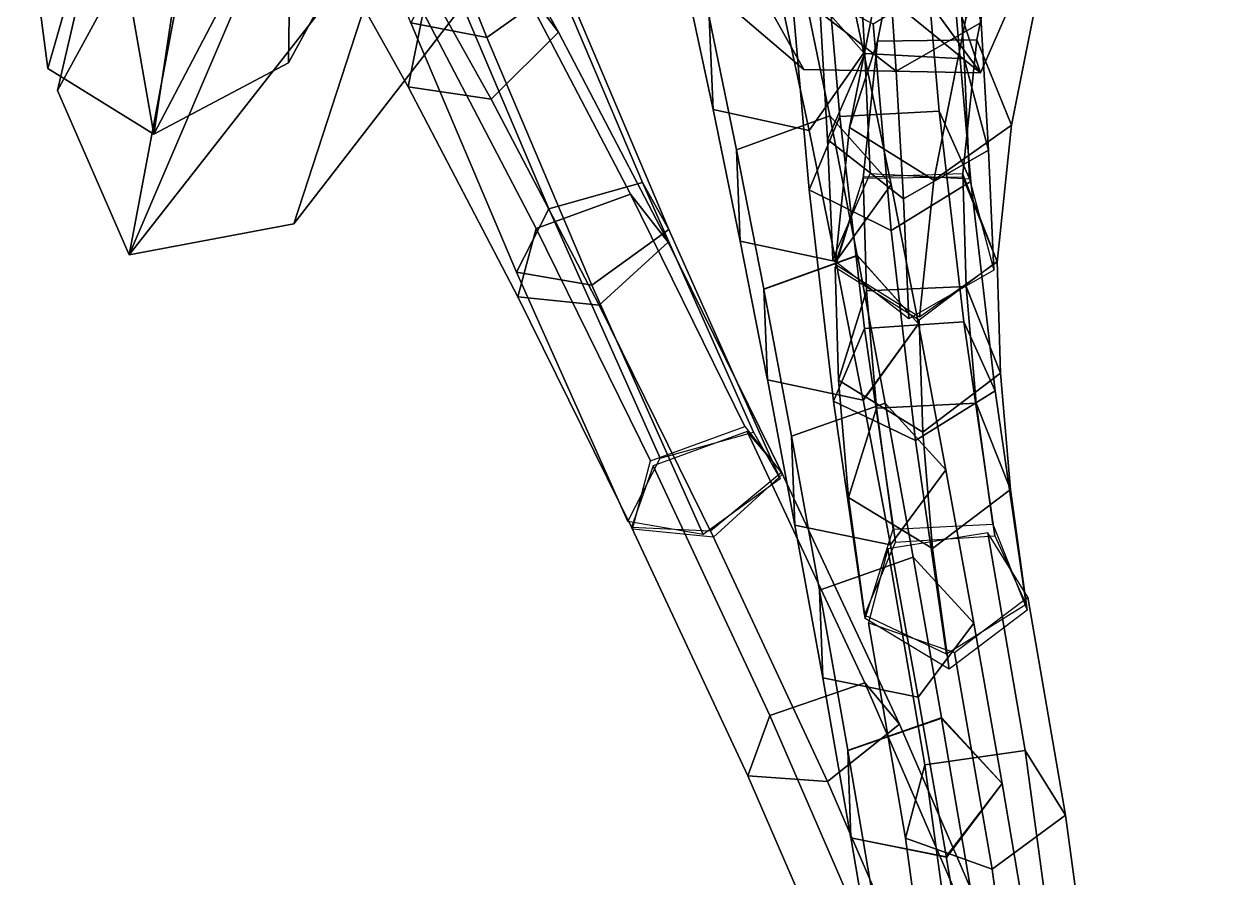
# Model space of a CAD drawing. Header units: metres. Extents: x -488 to 282, y -579 to 399.
# Drawn here: x -63.22 to -24.09, y 232.87 to 260.52 of the extents above; entities that cross this region are included whole.
import ezdxf

# ---------------------------------------------------------------- set-up
doc = ezdxf.new("R2010")
doc.units = ezdxf.units.M

msp = doc.modelspace()

# ---------------------------------------------------------------- linework, layer by layer
at = {"layer": 'coreopsi_1InfInt', "color": 3}
for points in [[(-48.2247, 260.0877, 295.3329), (-51.4302, 268.0645, 301.2921), (-48.9207, 269.828, 300.2815), (-45.7228, 261.8695, 294.3358)], [(-50.691, 260.5701, 293.2188), (-53.9219, 268.6085, 299.2233), (-51.4302, 268.0645, 301.2921), (-48.2247, 260.0877, 295.3329)], [(-36.00773, 259.5974, 339.9773), (-36.8733, 263.6341, 349.6322), (-38.866, 265.9102, 348.5019), (-37.995, 261.848, 338.7882)], [(-37.4244, 260.8975, 337.2084), (-37.7198, 265.2425, 346.7632), (-35.2572, 263.3706, 347.6906), (-34.9601, 258.9997, 338.077)], [(-34.9601, 258.9997, 338.077), (-35.2572, 263.3706, 347.6906), (-32.503, 264.9359, 347.064), (-32.2065, 260.5747, 337.4723)], [(-41.02185, 260.7433, 339.0048), (-41.8908, 264.796, 348.6965), (-41.754, 261.7732, 349.9726), (-40.8917, 257.7524, 340.3546)], [(-36.7889, 257.5338, 302.4552), (-37.3788, 264.2939, 310.5525), (-38.3769, 261.9009, 312.4775), (-37.7885, 255.1561, 304.3985)], [(-33.5688, 257.7014, 302.6334), (-34.1545, 264.4202, 310.6817), (-37.3788, 264.2939, 310.5525), (-36.7889, 257.5338, 302.4552)], [(-32.5483, 255.429, 304.6885), (-33.1297, 262.1063, 312.6879), (-34.1545, 264.4202, 310.6817), (-33.5688, 257.7014, 302.6334)], [(-43.1882, 255.389, 285.8347), (-46.601, 263.4369, 291.6523), (-49.6539, 262.6384, 290.966), (-46.2196, 254.5412, 285.1132)], [(-42.3314, 253.8709, 288.5532), (-45.7228, 261.8695, 294.3358), (-46.601, 263.4369, 291.6523), (-43.1882, 255.389, 285.8347)], [(-37.7877, 257.0806, 340.9398), (-38.648, 261.0919, 350.5359), (-36.8733, 263.6341, 349.6322), (-36.00773, 259.5974, 339.9773)], [(-35.9844, 259.571, 326.461), (-36.2168, 263.6631, 336.0587), (-37.4244, 260.8975, 337.2084), (-37.1907, 256.7809, 327.5513)], [(-32.762, 259.3991, 326.5862), (-32.9949, 263.5004, 336.206), (-36.2168, 263.6631, 336.0587), (-35.9844, 259.571, 326.461)], [(-31.9721, 256.4427, 327.7779), (-32.2065, 260.5747, 337.4723), (-32.9949, 263.5004, 336.206), (-32.762, 259.3991, 326.5862)], [(-46.2196, 254.5412, 285.1132), (-49.6539, 262.6384, 290.966), (-50.691, 260.5701, 293.2188), (-47.2647, 252.4912, 287.3792)], [(-44.8254, 252.0707, 289.5372), (-48.2247, 260.0877, 295.3329), (-45.7228, 261.8695, 294.3358), (-42.3314, 253.8709, 288.5532)], [(-37.1135, 257.5485, 329.1783), (-37.995, 261.848, 338.7882), (-41.02185, 260.7433, 339.0048), (-40.1423, 256.4537, 329.4165)], [(-37.7885, 255.1561, 304.3985), (-38.3769, 261.9009, 312.4775), (-35.7111, 260.5285, 313.8173), (-35.1281, 253.8357, 305.7996)], [(-35.1316, 255.3247, 330.4255), (-36.00773, 259.5974, 339.9773), (-37.995, 261.848, 338.7882), (-37.1135, 257.5485, 329.1783)], [(-35.1281, 253.8357, 305.7996), (-35.7111, 260.5285, 313.8173), (-33.1297, 262.1063, 312.6879), (-32.5483, 255.429, 304.6885)], [(-40.8917, 257.7524, 340.3546), (-41.754, 261.7732, 349.9726), (-38.648, 261.0919, 350.5359), (-37.7877, 257.0806, 340.9398)], [(-40.1423, 256.4537, 329.4165), (-41.02185, 260.7433, 339.0048), (-40.8917, 257.7524, 340.3546), (-40.01908, 253.4965, 330.8392)], [(-37.1907, 256.7809, 327.5513), (-37.4244, 260.8975, 337.2084), (-34.9601, 258.9997, 338.077), (-34.7252, 254.8586, 328.3606)], [(-47.2647, 252.4912, 287.3792), (-50.691, 260.5701, 293.2188), (-48.2247, 260.0877, 295.3329), (-44.8254, 252.0707, 289.5372)], [(-34.7252, 254.8586, 328.3606), (-34.9601, 258.9997, 338.077), (-32.2065, 260.5747, 337.4723), (-31.9721, 256.4427, 327.7779)], [(-36.917, 252.8348, 331.4461), (-37.7877, 257.0806, 340.9398), (-36.00773, 259.5974, 339.9773), (-35.1316, 255.3247, 330.4255)], [(-35.8126, 255.6852, 316.7074), (-35.9844, 259.571, 326.461), (-37.1907, 256.7809, 327.5513), (-37.01907, 252.8951, 317.7977)], [(-32.5903, 255.5133, 316.8326), (-32.762, 259.3991, 326.5862), (-35.9844, 259.571, 326.461), (-35.8126, 255.6852, 316.7074)], [(-31.8003, 252.5569, 318.0244), (-31.9721, 256.4427, 327.7779), (-32.762, 259.3991, 326.5862), (-32.5903, 255.5133, 316.8326)], [(-40.01908, 253.4965, 330.8392), (-40.8917, 257.7524, 340.3546), (-37.7877, 257.0806, 340.9398), (-36.917, 252.8348, 331.4461)], [(-36.2275, 253.0424, 319.7353), (-37.1135, 257.5485, 329.1783), (-40.1423, 256.4537, 329.4165), (-39.2563, 251.9476, 319.9735)], [(-35.9887, 250.6672, 294.4662), (-36.7889, 257.5338, 302.4552), (-37.7885, 255.1561, 304.3985), (-36.9904, 248.3053, 296.4275)], [(-34.2456, 250.8185, 320.9825), (-35.1316, 255.3247, 330.4255), (-37.1135, 257.5485, 329.1783), (-36.2275, 253.0424, 319.7353)], [(-32.7741, 250.8769, 294.6926), (-33.5688, 257.7014, 302.6334), (-36.7889, 257.5338, 302.4552), (-35.9887, 250.6672, 294.4662)], [(-31.7591, 248.6466, 296.7959), (-32.5483, 255.429, 304.6885), (-33.5688, 257.7014, 302.6334), (-32.7741, 250.8769, 294.6926)], [(-37.01907, 252.8951, 317.7977), (-37.1907, 256.7809, 327.5513), (-34.7252, 254.8586, 328.3606), (-34.5535, 250.9728, 318.607)], [(-39.2563, 251.9476, 319.9735), (-40.1423, 256.4537, 329.4165), (-40.01908, 253.4965, 330.8392), (-39.133, 248.9904, 321.3962)], [(-34.5535, 250.9728, 318.607), (-34.7252, 254.8586, 328.3606), (-31.9721, 256.4427, 327.7779), (-31.8003, 252.5569, 318.0244)], [(-35.924, 251.8864, 306.915), (-36.03502, 255.5618, 316.8192), (-36.9411, 252.6525, 317.8886), (-36.8306, 248.9856, 308.0068)], [(-32.698, 252.0258, 306.9677), (-32.8077, 255.6785, 316.8119), (-36.03502, 255.5618, 316.8192), (-35.924, 251.8864, 306.915)], [(-31.5808, 249.2124, 308.0926), (-31.6891, 252.8423, 317.8767), (-32.8077, 255.6785, 316.8119), (-32.698, 252.0258, 306.9677)], [(-39.5829, 247.3057, 280.1846), (-43.1882, 255.389, 285.8347), (-46.2196, 254.5412, 285.1132), (-42.6143, 246.4579, 279.4632)], [(-38.7262, 245.7876, 282.9031), (-42.3314, 253.8709, 288.5532), (-43.1882, 255.389, 285.8347), (-39.5829, 247.3057, 280.1846)], [(-36.9904, 248.3053, 296.4275), (-37.7885, 255.1561, 304.3985), (-35.1281, 253.8357, 305.7996), (-34.3369, 247.0376, 297.8891)], [(-36.03101, 248.3287, 322.0031), (-36.917, 252.8348, 331.4461), (-35.1316, 255.3247, 330.4255), (-34.2456, 250.8185, 320.9825)], [(-34.3369, 247.0376, 297.8891), (-35.1281, 253.8357, 305.7996), (-32.5483, 255.429, 304.6885), (-31.7591, 248.6466, 296.7959)], [(-42.6143, 246.4579, 279.4632), (-46.2196, 254.5412, 285.1132), (-47.2647, 252.4912, 287.3792), (-43.6594, 244.4079, 281.7291)], [(-41.2201, 243.9874, 283.8872), (-44.8254, 252.0707, 289.5372), (-42.3314, 253.8709, 288.5532), (-38.7262, 245.7876, 282.9031)], [(-39.133, 248.9904, 321.3962), (-40.01908, 253.4965, 330.8392), (-36.917, 252.8348, 331.4461), (-36.03101, 248.3287, 322.0031)], [(-35.3211, 248.2476, 310.2926), (-36.222, 253.0141, 319.6779), (-39.2529, 251.9299, 319.9375), (-38.354, 247.1745, 310.5734)], [(-33.3501, 246.0817, 311.6539), (-34.2456, 250.8185, 320.9825), (-36.222, 253.0141, 319.6779), (-35.3211, 248.2476, 310.2926)], [(-34.1058, 247.308, 308.7456), (-34.2147, 250.9464, 318.552), (-31.6891, 252.8423, 317.8767), (-31.5808, 249.2124, 308.0926)], [(-43.6594, 244.4079, 281.7291), (-47.2647, 252.4912, 287.3792), (-44.8254, 252.0707, 289.5372), (-41.2201, 243.9874, 283.8872)], [(-36.8306, 248.9856, 308.0068), (-36.9411, 252.6525, 317.8886), (-34.2147, 250.9464, 318.552), (-34.1058, 247.308, 308.7456)], [(-32.3744, 248.2404, 297.1786), (-32.698, 252.0258, 306.9677), (-35.924, 251.8864, 306.915), (-35.5977, 248.0774, 297.0662)], [(-31.2598, 245.4505, 298.3632), (-31.5808, 249.2124, 308.0926), (-32.698, 252.0258, 306.9677), (-32.3744, 248.2404, 297.1786)], [(-38.354, 247.1745, 310.5734), (-39.2529, 251.9299, 319.9375), (-39.1364, 249.0082, 321.4323), (-38.2444, 244.29, 312.1393)], [(-35.5977, 248.0774, 297.0662), (-35.924, 251.8864, 306.915), (-36.8306, 248.9856, 308.0068), (-36.5053, 245.1854, 298.1802)], [(-31.7709, 243.9509, 286.8641), (-32.7741, 250.8769, 294.6926), (-35.9887, 250.6672, 294.4662), (-34.9855, 243.7412, 286.6377)], [(-30.7559, 241.7205, 288.9674), (-31.7591, 248.6466, 296.7959), (-32.7741, 250.8769, 294.6926), (-31.7709, 243.9509, 286.8641)], [(-34.9855, 243.7412, 286.6377), (-35.9887, 250.6672, 294.4662), (-36.9904, 248.3053, 296.4275), (-35.9872, 241.3793, 288.599)], [(-35.1465, 243.6498, 312.7886), (-36.03645, 248.3569, 322.0605), (-34.2456, 250.8185, 320.9825), (-33.3501, 246.0817, 311.6539)], [(-38.2444, 244.29, 312.1393), (-39.1364, 249.0082, 321.4323), (-36.03645, 248.3569, 322.0605), (-35.1465, 243.6498, 312.7886)], [(-36.5053, 245.1854, 298.1802), (-36.8306, 248.9856, 308.0068), (-34.1058, 247.308, 308.7456), (-33.7839, 243.5373, 298.9939)], [(-33.7839, 243.5373, 298.9939), (-34.1058, 247.308, 308.7456), (-31.5808, 249.2124, 308.0926), (-31.2598, 245.4505, 298.3632)], [(-33.3337, 240.1116, 290.0606), (-34.3369, 247.0376, 297.8891), (-31.7591, 248.6466, 296.7959), (-30.7559, 241.7205, 288.9674)], [(-34.4112, 243.2519, 301.0282), (-35.3211, 248.2476, 310.2926), (-38.354, 247.1745, 310.5734), (-37.4462, 242.1903, 301.3298)], [(-35.9872, 241.3793, 288.599), (-36.9904, 248.3053, 296.4275), (-34.3369, 247.0376, 297.8891), (-33.3337, 240.1116, 290.0606)], [(-31.8371, 244.3244, 287.4504), (-32.3744, 248.2404, 297.1786), (-35.5977, 248.0774, 297.0662), (-35.06048, 244.1615, 287.338)], [(-32.4458, 241.1171, 302.4455), (-33.3501, 246.0817, 311.6539), (-35.3211, 248.2476, 310.2926), (-34.4112, 243.2519, 301.0282)], [(-30.7225, 241.5346, 288.635), (-31.2598, 245.4505, 298.3632), (-32.3744, 248.2404, 297.1786), (-31.8371, 244.3244, 287.4504)], [(-35.06048, 244.1615, 287.338), (-35.5977, 248.0774, 297.0662), (-36.5053, 245.1854, 298.1802), (-35.968, 241.2694, 288.452)], [(-35.9791, 239.1817, 274.5105), (-39.7889, 247.3268, 280.0106), (-42.8428, 246.2133, 279.5439), (-39.06137, 238.1307, 274.0861)], [(-34.8571, 237.8418, 277.2261), (-38.6752, 246.0056, 282.7387), (-39.7889, 247.3268, 280.0106), (-35.9791, 239.1817, 274.5105)], [(-37.4462, 242.1903, 301.3298), (-38.354, 247.1745, 310.5734), (-38.2444, 244.29, 312.1393), (-37.3436, 239.3448, 302.9659)], [(-39.06137, 238.1307, 274.0861), (-42.8428, 246.2133, 279.5439), (-43.5431, 244.2306, 281.995), (-39.77, 236.1667, 276.5496)], [(-37.1865, 235.9891, 278.4792), (-40.9822, 244.103, 283.9581), (-38.6752, 246.0056, 282.7387), (-34.8571, 237.8418, 277.2261)], [(-34.2477, 238.7162, 303.6362), (-35.1465, 243.6498, 312.7886), (-33.3501, 246.0817, 311.6539), (-32.4458, 241.1171, 302.4455)], [(-33.2466, 239.6214, 289.2657), (-33.7839, 243.5373, 298.9939), (-31.2598, 245.4505, 298.3632), (-30.7225, 241.5346, 288.635)], [(-35.968, 241.2694, 288.452), (-36.5053, 245.1854, 298.1802), (-33.7839, 243.5373, 298.9939), (-33.2466, 239.6214, 289.2657)], [(-39.77, 236.1667, 276.5496), (-43.5431, 244.2306, 281.995), (-40.9822, 244.103, 283.9581), (-37.1865, 235.9891, 278.4792)], [(-37.3436, 239.3448, 302.9659), (-38.2444, 244.29, 312.1393), (-35.1465, 243.6498, 312.7886), (-34.2477, 238.7162, 303.6362)], [(-30.781, 236.9918, 279.0045), (-31.9962, 244.0422, 286.7455), (-35.2382, 243.5196, 286.7124), (-34.03126, 236.5232, 279.0306)], [(-29.4766, 234.8955, 281.0861), (-30.6944, 241.962, 288.8447), (-31.9962, 244.0422, 286.7455), (-30.781, 236.9918, 279.0045)], [(-34.03126, 236.5232, 279.0306), (-35.2382, 243.5196, 286.7124), (-35.8619, 241.1288, 288.7919), (-34.6574, 234.1485, 281.1277)], [(-33.4986, 238.0624, 291.9454), (-34.4112, 243.2519, 301.0282), (-37.4462, 242.1903, 301.3298), (-36.5335, 237.0008, 292.247)], [(-31.5332, 235.9276, 293.3627), (-32.4458, 241.1171, 302.4455), (-34.4112, 243.2519, 301.0282), (-33.4986, 238.0624, 291.9454)], [(-36.5335, 237.0008, 292.247), (-37.4462, 242.1903, 301.3298), (-37.3436, 239.3448, 302.9659), (-36.431, 234.1553, 293.8831)], [(-31.8587, 233.1483, 282.3907), (-33.06982, 240.1717, 290.1021), (-30.6944, 241.962, 288.8447), (-29.4766, 234.8955, 281.0861)], [(-34.6574, 234.1485, 281.1277), (-35.8619, 241.1288, 288.7919), (-33.06982, 240.1717, 290.1021), (-31.8587, 233.1483, 282.3907)], [(-33.3351, 233.5267, 294.5534), (-34.2477, 238.7162, 303.6362), (-32.4458, 241.1171, 302.4455), (-31.5332, 235.9276, 293.3627)], [(-32.4111, 230.9512, 268.9753), (-35.9791, 239.1817, 274.5105), (-39.06137, 238.1307, 274.0861), (-35.5197, 229.9635, 268.5934)], [(-36.431, 234.1553, 293.8831), (-37.3436, 239.3448, 302.9659), (-34.2477, 238.7162, 303.6362), (-33.3351, 233.5267, 294.5534)], [(-31.2813, 229.5926, 271.6783), (-34.8571, 237.8418, 277.2261), (-35.9791, 239.1817, 274.5105), (-32.4111, 230.9512, 268.9753)], [(-35.5197, 229.9635, 268.5934), (-39.06137, 238.1307, 274.0861), (-39.77, 236.1667, 276.5496), (-36.2362, 228.0182, 271.0695)], [(-32.5669, 232.5849, 282.8843), (-33.493, 238.0299, 291.8903), (-36.53, 236.9805, 292.2124), (-35.6061, 231.548, 283.2267)], [(-30.6128, 230.5163, 284.411), (-31.5332, 235.9276, 293.3627), (-33.493, 238.0299, 291.8903), (-32.5669, 232.5849, 282.8843)], [(-33.6317, 227.7903, 272.9652), (-37.1865, 235.9891, 278.4792), (-34.8571, 237.8418, 277.2261), (-31.2813, 229.5926, 271.6783)], [(-35.6061, 231.548, 283.2267), (-36.53, 236.9805, 292.2124), (-36.4345, 234.1756, 293.9178), (-35.5176, 228.7856, 285.0002)], [(-29.8214, 229.9023, 271.2632), (-30.781, 236.9918, 279.0045), (-34.03126, 236.5232, 279.0306), (-33.07808, 229.4881, 271.3485)], [(-28.5152, 227.7898, 273.3272), (-29.4766, 234.8955, 281.0861), (-30.781, 236.9918, 279.0045), (-29.8214, 229.9023, 271.2632)], [(-33.07808, 229.4881, 271.3485), (-34.03126, 236.5232, 279.0306), (-34.6574, 234.1485, 281.1277), (-33.7061, 227.1295, 273.4631)], [(-36.2362, 228.0182, 271.0695), (-39.77, 236.1667, 276.5496), (-37.1865, 235.9891, 278.4792), (-33.6317, 227.7903, 272.9652)], [(-32.4259, 228.1816, 285.7112), (-33.3407, 233.5591, 294.6085), (-31.5332, 235.9276, 293.3627), (-30.6128, 230.5163, 284.411)], [(-30.9023, 226.086, 274.679), (-31.8587, 233.1483, 282.3907), (-29.4766, 234.8955, 281.0861), (-28.5152, 227.7898, 273.3272)], [(-35.5176, 228.7856, 285.0002), (-36.4345, 234.1756, 293.9178), (-33.3407, 233.5591, 294.6085), (-32.4259, 228.1816, 285.7112)], [(-33.7061, 227.1295, 273.4631), (-34.6574, 234.1485, 281.1277), (-31.8587, 233.1483, 282.3907), (-30.9023, 226.086, 274.679)]]:
    msp.add_3dface(points, dxfattribs=at)
at = {"layer": 'coreopsi_1Pdcel', "color": 3}
for points in [[(-45.9087, 260.2654, 296.052), (-49.3079, 266.3417, 303.7987), (-50.7357, 268.2824, 301.6483), (-47.2355, 262.019, 293.687)], [(-50.2895, 260.9055, 293.2203), (-53.7897, 267.1689, 301.1817), (-54.1758, 264.5668, 303.055), (-50.7767, 258.4904, 295.3082)], [(-48.08479, 258.0971, 297.0482), (-51.4218, 264.0585, 304.6631), (-49.3079, 266.3417, 303.7987), (-45.9087, 260.2654, 296.052)], [(-35.5719, 259.9674, 326.246), (-34.5438, 265.1098, 335.2454), (-35.4232, 262.4555, 336.8611), (-36.4729, 257.1746, 327.5941)], [(-32.3478, 260.0125, 326.0674), (-31.333, 265.0696, 334.9023), (-34.5438, 265.1098, 335.2454), (-35.5719, 259.9674, 326.246)], [(-31.2261, 257.2479, 327.3035), (-30.198, 262.3902, 336.3029), (-31.333, 265.0696, 334.9023), (-32.3478, 260.0125, 326.0674)], [(-50.7767, 258.4904, 295.3082), (-54.1758, 264.5668, 303.055), (-51.4218, 264.0585, 304.6631), (-48.08479, 258.0971, 297.0482)], [(-36.4729, 257.1746, 327.5941), (-35.4232, 262.4555, 336.8611), (-32.6968, 260.7494, 337.5245), (-33.7465, 255.4685, 328.2576)], [(-33.7465, 255.4685, 328.2576), (-32.6968, 260.7494, 337.5245), (-30.198, 262.3902, 336.3029), (-31.2261, 257.2479, 327.3035)], [(-43.5748, 255.0113, 286.4511), (-47.2355, 262.019, 293.687), (-50.2895, 260.9055, 293.2203), (-46.6288, 253.8978, 285.9845)], [(-42.3531, 253.4649, 289.0094), (-45.9087, 260.2654, 296.052), (-47.2355, 262.019, 293.687), (-43.5748, 255.0113, 286.4511)], [(-46.6288, 253.8978, 285.9845), (-50.2895, 260.9055, 293.2203), (-50.7767, 258.4904, 295.3082), (-47.221, 251.6899, 288.2656)], [(-44.5936, 251.4239, 290.1244), (-48.08479, 258.0971, 297.0482), (-45.9087, 260.2654, 296.052), (-42.3531, 253.4649, 289.0094)], [(-36.03645, 255.5291, 316.7409), (-35.5719, 259.9674, 326.246), (-36.4729, 257.1746, 327.5941), (-36.9374, 252.7363, 318.089)], [(-32.8123, 255.5741, 316.5623), (-32.3478, 260.0125, 326.0674), (-35.5719, 259.9674, 326.246), (-36.03645, 255.5291, 316.7409)], [(-31.6906, 252.8096, 317.7984), (-31.2261, 257.2479, 327.3035), (-32.3478, 260.0125, 326.0674), (-32.8123, 255.5741, 316.5623)], [(-47.221, 251.6899, 288.2656), (-50.7767, 258.4904, 295.3082), (-48.08479, 258.0971, 297.0482), (-44.5936, 251.4239, 290.1244)], [(-36.9374, 252.7363, 318.089), (-36.4729, 257.1746, 327.5941), (-33.7465, 255.4685, 328.2576), (-34.211, 251.0302, 318.7525)], [(-34.211, 251.0302, 318.7525), (-33.7465, 255.4685, 328.2576), (-31.2261, 257.2479, 327.3035), (-31.6906, 252.8096, 317.7984)], [(-39.8666, 247.4888, 280.1328), (-43.5748, 255.0113, 286.4511), (-46.6288, 253.8978, 285.9845), (-42.9206, 246.3753, 279.6662)], [(-38.6449, 245.9423, 282.691), (-42.3531, 253.4649, 289.0094), (-43.5748, 255.0113, 286.4511), (-39.8666, 247.4888, 280.1328)], [(-42.9206, 246.3753, 279.6662), (-46.6288, 253.8978, 285.9845), (-47.221, 251.6899, 288.2656), (-43.5128, 244.1674, 281.9472)], [(-40.8854, 243.9014, 283.806), (-44.5936, 251.4239, 290.1244), (-42.3531, 253.4649, 289.0094), (-38.6449, 245.9423, 282.691)], [(-43.5128, 244.1674, 281.9472), (-47.221, 251.6899, 288.2656), (-44.5936, 251.4239, 290.1244), (-40.8854, 243.9014, 283.806)]]:
    msp.add_3dface(points, dxfattribs=at)
at = {"layer": 'coreopsi_1Petal1', "color": 3}
for points in [[(-32.2281, 258.9442, 404.7576), (-36.2331, 270.9586, 398.9588), (-39.5741, 269.0536, 398.1399)], [(-32.2281, 258.9442, 404.7576), (-39.5741, 269.0536, 398.1399), (-36.2331, 270.9586, 398.9588)], [(-32.2281, 258.9442, 404.7576), (-29.9457, 264.1596, 404.3728), (-36.2331, 270.9586, 398.9588)], [(-32.2281, 258.9442, 404.7576), (-36.2331, 270.9586, 398.9588), (-29.9457, 264.1596, 404.3728)], [(-27.06748, 269.7695, 372.716), (-24.3648, 261.3493, 381.334), (-17.6935, 258.8899, 383.1228)], [(-27.06748, 269.7695, 372.716), (-17.6935, 258.8899, 383.1228), (-24.3648, 261.3493, 381.334)], [(-23.00359, 269.732, 372.0309), (-27.06748, 269.7695, 372.716), (-17.6935, 258.8899, 383.1228)], [(-23.00359, 269.732, 372.0309), (-17.6935, 258.8899, 383.1228), (-27.06748, 269.7695, 372.716)], [(-39.5741, 269.0536, 398.1399), (-42.6263, 267.3973, 397.3802), (-32.2281, 258.9442, 404.7576)], [(-39.5741, 269.0536, 398.1399), (-32.2281, 258.9442, 404.7576), (-42.6263, 267.3973, 397.3802)], [(-59.7496, 268.6378, 389.4684), (-62.1456, 258.3768, 392.6285), (-57.06354, 267.6789, 391.5902)], [(-59.7496, 268.6378, 389.4684), (-57.06354, 267.6789, 391.5902), (-62.1456, 258.3768, 392.6285)], [(-57.06354, 267.6789, 391.5902), (-62.1456, 258.3768, 392.6285), (-59.8176, 253.052, 395.1222)], [(-57.06354, 267.6789, 391.5902), (-59.8176, 253.052, 395.1222), (-62.1456, 258.3768, 392.6285)], [(-54.3197, 265.9045, 392.9901), (-57.06354, 267.6789, 391.5902), (-59.8176, 253.052, 395.1222)], [(-54.3197, 265.9045, 392.9901), (-59.8176, 253.052, 395.1222), (-57.06354, 267.6789, 391.5902)], [(-44.9896, 265.0603, 396.1191), (-37.9536, 259.0569, 402.0747), (-42.6263, 267.3973, 397.3802)], [(-44.9896, 265.0603, 396.1191), (-42.6263, 267.3973, 397.3802), (-37.9536, 259.0569, 402.0747)], [(-42.6263, 267.3973, 397.3802), (-37.9536, 259.0569, 402.0747), (-32.2281, 258.9442, 404.7576)], [(-42.6263, 267.3973, 397.3802), (-32.2281, 258.9442, 404.7576), (-37.9536, 259.0569, 402.0747)], [(-59.8176, 253.052, 395.1222), (-51.2436, 264.0142, 394.5476), (-54.3197, 265.9045, 392.9901)], [(-59.8176, 253.052, 395.1222), (-54.3197, 265.9045, 392.9901), (-51.2436, 264.0142, 394.5476)], [(-54.5665, 265.4512, 324.6854), (-54.6594, 259.2736, 331.6437), (-51.04606, 265.8862, 324.4433)], [(-54.5665, 265.4512, 324.6854), (-51.04606, 265.8862, 324.4433), (-54.6594, 259.2736, 331.6437)], [(-63.2212, 264.9445, 320.8402), (-62.4586, 259.0846, 328.3332), (-60.5543, 265.7124, 322.1845)], [(-63.2212, 264.9445, 320.8402), (-60.5543, 265.7124, 322.1845), (-62.4586, 259.0846, 328.3332)], [(-60.5543, 265.7124, 322.1845), (-62.4586, 259.0846, 328.3332), (-59.0178, 256.961, 332.0405)], [(-60.5543, 265.7124, 322.1845), (-59.0178, 256.961, 332.0405), (-62.4586, 259.0846, 328.3332)], [(-57.7197, 265.5598, 323.3891), (-60.5543, 265.7124, 322.1845), (-59.0178, 256.961, 332.0405)], [(-57.7197, 265.5598, 323.3891), (-59.0178, 256.961, 332.0405), (-60.5543, 265.7124, 322.1845)], [(-59.0178, 256.961, 332.0405), (-54.5665, 265.4512, 324.6854), (-57.7197, 265.5598, 323.3891)], [(-59.0178, 256.961, 332.0405), (-57.7197, 265.5598, 323.3891), (-54.5665, 265.4512, 324.6854)], [(-59.0178, 256.961, 332.0405), (-54.6594, 259.2736, 331.6437), (-54.5665, 265.4512, 324.6854)], [(-59.0178, 256.961, 332.0405), (-54.5665, 265.4512, 324.6854), (-54.6594, 259.2736, 331.6437)], [(-59.8176, 253.052, 395.1222), (-54.4843, 254.0587, 396.8833), (-51.2436, 264.0142, 394.5476)], [(-59.8176, 253.052, 395.1222), (-51.2436, 264.0142, 394.5476), (-54.4843, 254.0587, 396.8833)], [(-51.2436, 264.0142, 394.5476), (-54.4843, 254.0587, 396.8833), (-47.2187, 263.4576, 395.0865)], [(-51.2436, 264.0142, 394.5476), (-47.2187, 263.4576, 395.0865), (-54.4843, 254.0587, 396.8833)]]:
    msp.add_3dface(points, dxfattribs=at)

doc.saveas('drawing.dxf')
